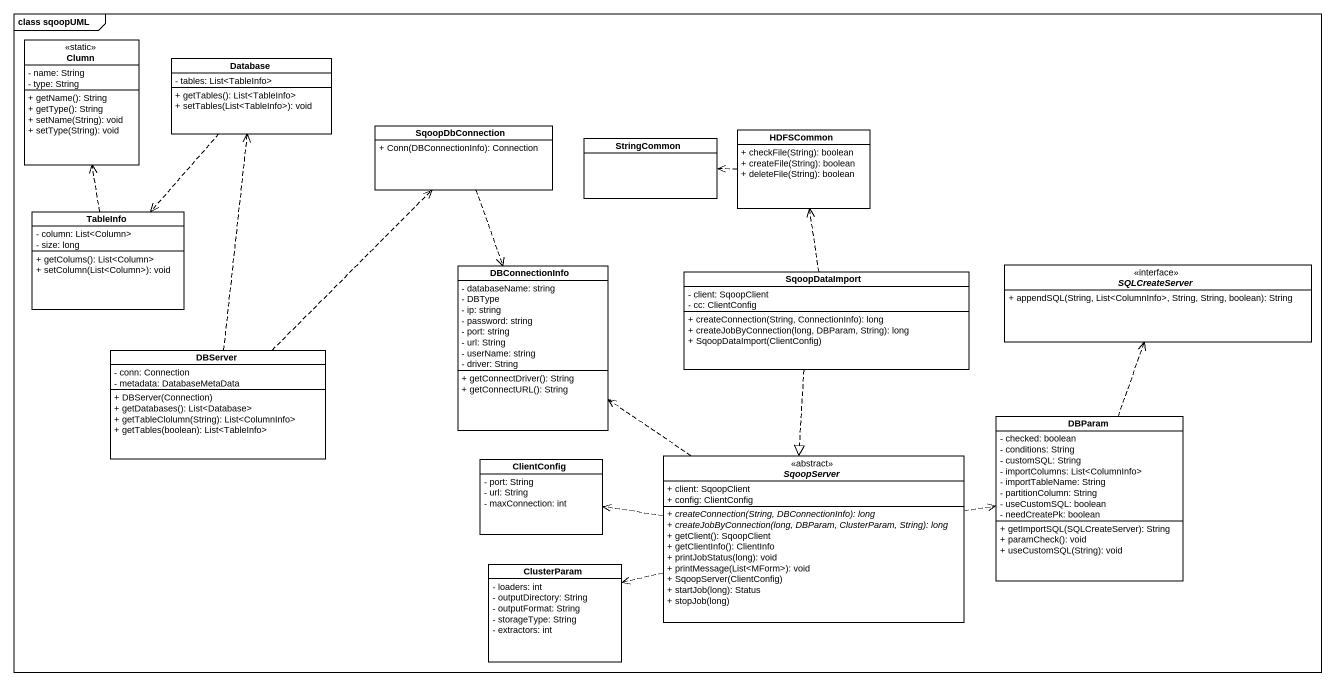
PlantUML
@startuml
mainframe class sqoopUML
hide circle
hide empty members
skinparam classAttributeIconSize 0
class Clumn <<static>> {
  - name: String
  - type: String
  + getName(): String
  + getType(): String
  + setName(String): void
  + setType(String): void
}
class "Database" as Database_ {
  - tables: List<TableInfo>
  + getTables(): List<TableInfo>
  + setTables(List<TableInfo>): void
}
class SqoopDbConnection {
  + Conn(DBConnectionInfo): Connection
}
class StringCommon
class HDFSCommon {
  + checkFile(String): boolean
  + createFile(String): boolean
  + deleteFile(String): boolean
}
class TableInfo {
  - column: List<Column>
  - size: long
  + getColums(): List<Column>
  + setColumn(List<Column>): void
}
class DBConnectionInfo {
  - databaseName: string
  - DBType
  - ip: string
  - password: string
  - port: string
  - url: String
  - userName: string
  - driver: String
  + getConnectDriver(): String
  + getConnectURL(): String
}
class SqoopDataImport {
  - client: SqoopClient
  - cc: ClientConfig
  + createConnection(String, ConnectionInfo): long
  + createJobByConnection(long, DBParam, String): long
  + SqoopDataImport(ClientConfig)
}
interface SQLCreateServer <<interface>> {
  + appendSQL(String, List<ColumnInfo>, String, String, boolean): String
}
class DBServer {
  - conn: Connection
  - metadata: DatabaseMetaData
  + DBServer(Connection)
  + getDatabases(): List<Database>
  + getTableClolumn(String): List<ColumnInfo>
  + getTables(boolean): List<TableInfo>
}
class DBParam {
  - checked: boolean
  - conditions: String
  - customSQL: String
  - importColumns: List<ColumnInfo>
  - importTableName: String
  - partitionColumn: String
  - useCustomSQL: boolean
  - needCreatePk: boolean
  + getImportSQL(SQLCreateServer): String
  + paramCheck(): void
  + useCustomSQL(String): void
}
class ClientConfig {
  - port: String
  - url: String
  - maxConnection: int
}
interface SqoopServer <<abstract>> {
  + client: SqoopClient
  + config: ClientConfig
  {abstract} + createConnection(String, DBConnectionInfo): long
  {abstract} + createJobByConnection(long, DBParam, ClusterParam, String): long
  + getClient(): SqoopClient
  + getClientInfo(): ClientInfo
  + printJobStatus(long): void
  + printMessage(List<MForm>): void
  + SqoopServer(ClientConfig)
  + startJob(long): Status
  + stopJob(long)
}
class ClusterParam {
  - loaders: int
  - outputDirectory: String
  - outputFormat: String
  - storageType: String
  - extractors: int
}
Database_ ..> TableInfo
SqoopDbConnection ..> DBConnectionInfo
HDFSCommon .left.> StringCommon
TableInfo .up.> Clumn
SqoopDataImport .up.> HDFSCommon
SqoopDataImport ..|> SqoopServer
DBServer .up.> Database_
DBServer .up.> SqoopDbConnection
DBParam .up.> SQLCreateServer
SqoopServer .up.> DBConnectionInfo
SqoopServer .right.> DBParam
SqoopServer .left.> ClientConfig
SqoopServer .left.> ClusterParam
@enduml
